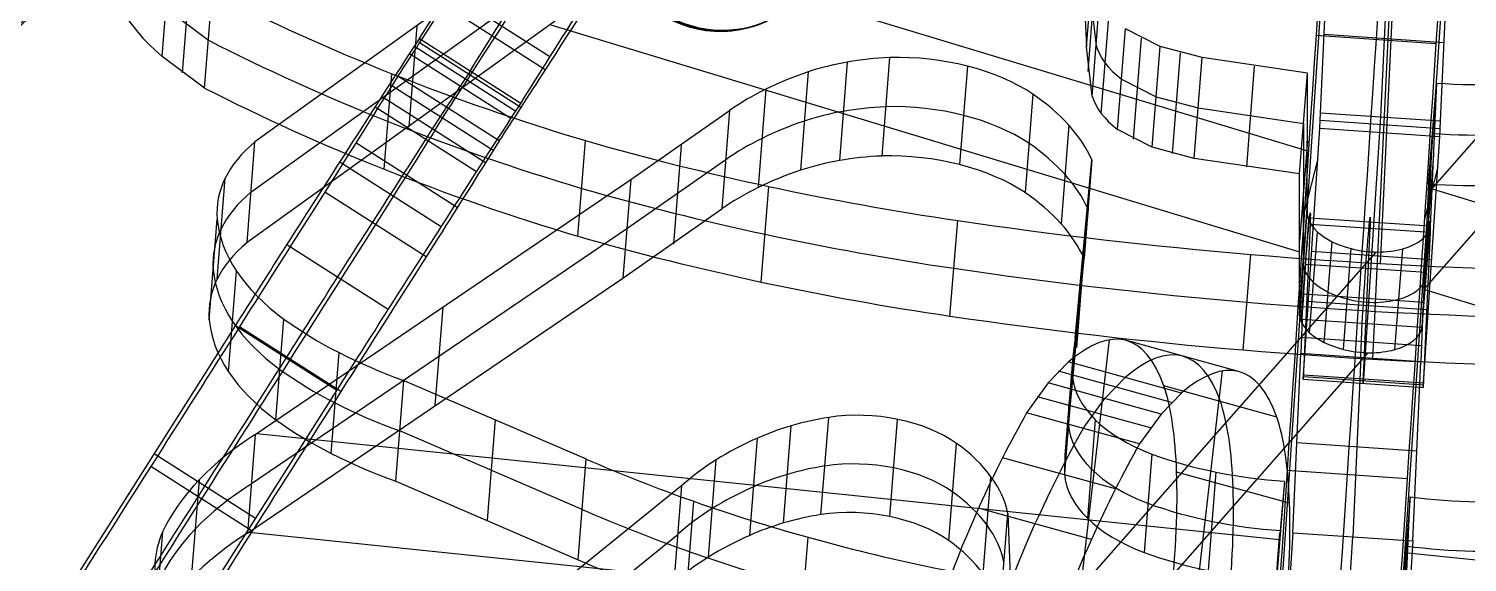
# Model space of a CAD drawing. Extents: x 14 to 133, y -39 to 144.
# Drawn here: x 47.3 to 71.22, y 27.94 to 36.81 of the extents above; entities that cross this region are included whole.
import ezdxf

# ---------------------------------------------------------------- set-up
doc = ezdxf.new("R2010")
doc.units = 0
doc.header["$MEASUREMENT"] = 0
doc.layers.add('LAYER_1', color=255, linetype='CONTINUOUS')

msp = doc.modelspace()

# ---------------------------------------------------------------- linework, layer by layer
at = {"layer": 'LAYER_1', "color": 9}
for p, q in [((66.96, 9.858, 71.863), (71.787, 81.944, 65.495)), ((68.955, 9.722, 71.831), (73.782, 81.808, 65.464)), ((70.083, 39.366, 74.567), (69.774, 32.906, 83.108)), ((56.434, 38.792, 66.92), (51.065, 34.933, 73.543)), ((56.434, 38.792, 66.92), (51.065, 34.933, 73.543)), ((56.114, 38.558, 67.32), (68.563, 34.781, 71.651)), ((64.891, 36.516, 65.72), (65.023, 38.192, 66.804)), ((64.891, 36.516, 65.72), (65.023, 38.192, 66.804)), ((49.522, 36.354, 77.396), (49.65, 37.943, 78.603)), ((49.522, 36.354, 77.396), (49.65, 37.943, 78.603)), ((50.999, 34.095, 73.002), (56.368, 37.954, 66.378)), ((68.781, 35.416, 76.531), (68.903, 38.019, 73.015)), ((68.781, 35.416, 76.531), (68.903, 38.019, 73.015)), ((69.901, 37.951, 72.999), (69.778, 35.348, 76.515)), ((70.776, 35.28, 76.499), (70.898, 37.883, 72.983)), ((70.776, 35.28, 76.499), (70.898, 37.883, 72.983)), ((49.858, 36.083, 77.718), (49.986, 37.672, 78.925)), ((64.84, 37.622, 64.015), (64.891, 36.516, 65.72)), ((64.84, 37.622, 64.015), (64.891, 36.516, 65.72)), ((64.917, 36.104, 66.354), (65.049, 37.78, 67.437)), ((69.955, 37.776, 73.36), (69.646, 31.316, 81.901)), ((50.228, 35.827, 78.015), (50.356, 37.417, 79.222)), ((50.228, 35.827, 78.015), (50.356, 37.417, 79.222)), ((55.969, 36.345, 58.335), (54.283, 37.421, 58.352)), ((64.957, 37.354, 66.262), (65.051, 36.53, 67.526)), ((64.985, 35.692, 66.984), (65.116, 37.368, 68.068)), ((64.985, 35.692, 66.984), (65.116, 37.368, 68.068)), ((49.586, 37.149, 78), (50.292, 36.622, 78.619)), ((56.302, 37.116, 65.837), (50.933, 33.257, 72.46)), ((56.302, 37.116, 65.837), (50.933, 33.257, 72.46)), ((55.89, 36.132, 63.944), (54.204, 37.208, 63.961)), ((55.89, 36.132, 63.944), (54.204, 37.208, 63.961)), ((65.137, 35.405, 67.41), (65.269, 37.081, 68.493)), ((53.631, 35.181, 69.156), (53.762, 36.857, 70.239)), ((55.982, 36.882, 66.237), (68.431, 33.105, 70.568)), ((53.635, 36.396, 58.956), (53.798, 36.649, 59.087)), ((53.635, 36.396, 58.956), (53.798, 36.649, 59.087)), ((55.484, 35.573, 59.07), (53.798, 36.649, 59.087)), ((55.484, 35.573, 59.07), (53.798, 36.649, 59.087)), ((59.029, 36.802, 62.287), (58.996, 36.782, 60.287)), ((65.405, 35.138, 67.789), (65.537, 36.814, 68.873)), ((65.405, 35.138, 67.789), (65.537, 36.814, 68.873)), ((66.115, 36.521, 69.256), (65.537, 36.814, 68.873)), ((66.115, 36.521, 69.256), (65.537, 36.814, 68.873)), ((65.675, 34.98, 68.001), (65.807, 36.656, 69.085)), ((68.707, 36.707, 66.298), (70.702, 36.571, 66.266)), ((70.837, 36.581, 74.741), (68.842, 36.718, 74.773)), ((55.321, 35.32, 58.938), (53.635, 36.396, 58.956)), ((55.321, 35.32, 58.938), (53.635, 36.396, 58.956)), ((53.717, 36.522, 59.021), (55.402, 35.446, 59.004)), ((55.483, 35.502, 63.477), (53.798, 36.578, 63.494)), ((64.985, 35.692, 66.984), (64.891, 36.516, 65.72)), ((64.985, 35.692, 66.984), (64.891, 36.516, 65.72)), ((65.983, 34.845, 68.173), (66.115, 36.521, 69.256)), ((65.983, 34.845, 68.173), (66.115, 36.521, 69.256)), ((66.815, 36.334, 69.461), (66.115, 36.521, 69.256)), ((66.815, 36.334, 69.461), (66.115, 36.521, 69.256)), ((66.322, 34.737, 68.3), (66.454, 36.413, 69.383)), ((50.228, 35.827, 78.015), (49.522, 36.354, 77.396)), ((50.228, 35.827, 78.015), (49.522, 36.354, 77.396)), ((60.913, 36.259, 62.539), (60.783, 34.621, 61.399)), ((61.618, 36.335, 62.35), (61.488, 34.697, 61.209)), ((61.618, 36.335, 62.35), (61.488, 34.697, 61.209)), ((62.91, 36.192, 62.408), (62.78, 34.554, 61.268)), ((66.683, 34.658, 68.378), (66.815, 36.334, 69.461)), ((66.683, 34.658, 68.378), (66.815, 36.334, 69.461)), ((68.564, 36.078, 69.643), (66.815, 36.334, 69.461)), ((68.564, 36.078, 69.643), (66.815, 36.334, 69.461)), ((67.554, 34.517, 68.49), (67.685, 36.193, 69.573)), ((53.44, 36.028, 62.902), (53.211, 35.66, 63.473)), ((53.44, 36.028, 62.902), (53.211, 35.66, 63.473)), ((53.214, 34.478, 79.476), (53.342, 36.067, 80.683)), ((55.126, 34.952, 62.885), (53.44, 36.028, 62.902)), ((55.126, 34.952, 62.885), (53.44, 36.028, 62.902)), ((54.641, 36.111, 59.079), (54.478, 35.858, 58.947)), ((60.265, 36.099, 62.844), (60.135, 34.46, 61.704)), ((60.265, 36.099, 62.844), (60.135, 34.46, 61.704)), ((65.471, 35.976, 68.331), (66.049, 35.683, 68.715)), ((68.432, 34.402, 68.56), (68.564, 36.078, 69.643)), ((68.432, 34.402, 68.56), (68.564, 36.078, 69.643)), ((68.562, 33.823, 73.133), (68.564, 36.078, 69.643)), ((68.562, 33.823, 73.133), (68.564, 36.078, 69.643)), ((70.579, 34.235, 68.558), (70.711, 35.911, 69.641)), ((70.579, 34.235, 68.558), (70.711, 35.911, 69.641)), ((70.711, 35.911, 69.641), (70.606, 33.524, 73.348)), ((70.711, 35.911, 69.641), (70.606, 33.524, 73.348)), ((70.642, 34.164, 72.352), (72.179, 35.913, 69.46)), ((54.897, 34.584, 63.456), (53.211, 35.66, 63.473)), ((54.897, 34.584, 63.456), (53.211, 35.66, 63.473)), ((55.026, 34.79, 63.19), (53.34, 35.866, 63.207)), ((59.561, 35.81, 63.339), (59.431, 34.172, 62.199)), ((63.999, 35.728, 62.951), (63.869, 34.09, 61.811)), ((63.999, 35.728, 62.951), (63.869, 34.09, 61.811)), ((66.049, 35.683, 68.715), (66.749, 35.496, 68.92)), ((54.751, 34.435, 58.444), (53.065, 35.511, 58.461)), ((54.054, 35.122, 63.465), (54.283, 35.49, 62.893)), ((55.321, 35.32, 58.938), (55.484, 35.573, 59.07)), ((55.321, 35.32, 58.938), (55.484, 35.573, 59.07)), ((57.313, 34.304, 65.759), (58.957, 35.455, 63.917)), ((57.313, 34.304, 65.759), (58.957, 35.455, 63.917)), ((58.957, 35.455, 63.917), (58.827, 33.817, 62.777)), ((58.957, 35.455, 63.917), (58.827, 33.817, 62.777)), ((66.749, 35.496, 68.92), (68.498, 35.24, 69.102)), ((68.768, 35.16, 76.827), (68.781, 35.416, 76.531)), ((68.768, 35.16, 76.827), (68.781, 35.416, 76.531)), ((68.781, 35.416, 76.531), (70.776, 35.28, 76.499)), ((68.781, 35.416, 76.531), (70.776, 35.28, 76.499)), ((64.599, 35.208, 63.63), (64.469, 33.57, 62.489)), ((68.498, 35.24, 69.102), (68.496, 32.985, 72.592)), ((68.5, 31.057, 77.642), (68.768, 35.16, 76.827)), ((68.5, 31.057, 77.642), (68.768, 35.16, 76.827)), ((68.768, 35.16, 76.827), (70.763, 35.024, 76.795)), ((68.768, 35.16, 76.827), (70.763, 35.024, 76.795)), ((70.769, 35.152, 76.647), (68.774, 35.288, 76.679)), ((69.778, 35.348, 76.515), (69.765, 35.092, 76.811)), ((70.763, 35.024, 76.795), (70.776, 35.28, 76.499)), ((70.763, 35.024, 76.795), (70.776, 35.28, 76.499)), ((50.933, 33.257, 72.46), (51.065, 34.933, 73.543)), ((50.933, 33.257, 72.46), (51.065, 34.933, 73.543)), ((55.126, 34.952, 62.885), (54.897, 34.584, 63.456)), ((55.126, 34.952, 62.885), (54.897, 34.584, 63.456)), ((56.432, 33.363, 80.603), (56.56, 34.953, 81.81)), ((56.432, 33.363, 80.603), (56.56, 34.953, 81.81)), ((65.983, 34.845, 68.173), (65.405, 35.138, 67.789)), ((65.983, 34.845, 68.173), (65.405, 35.138, 67.789)), ((68.563, 34.951, 71.388), (68.431, 33.275, 70.305)), ((69.765, 35.092, 76.811), (69.498, 30.989, 77.626)), ((70.495, 30.921, 77.61), (70.763, 35.024, 76.795)), ((70.495, 30.921, 77.61), (70.763, 35.024, 76.795)), ((70.54, 32.686, 72.806), (70.645, 35.073, 69.099)), ((54.428, 33.838, 64.137), (52.742, 34.914, 64.154)), ((58.152, 34.871, 64.849), (58.022, 33.233, 63.709)), ((66.683, 34.658, 68.378), (65.983, 34.845, 68.173)), ((66.683, 34.658, 68.378), (65.983, 34.845, 68.173)), ((70.537, 33.041, 70.411), (70.668, 34.717, 71.494)), ((54.163, 33.52, 58.033), (52.477, 34.596, 58.05)), ((54.163, 33.52, 58.033), (52.477, 34.596, 58.05)), ((58.892, 34.636, 63.347), (57.248, 33.485, 65.189)), ((64.705, 31.668, 68.702), (64.982, 34.633, 64.412)), ((64.705, 31.668, 68.702), (64.982, 34.633, 64.412)), ((64.982, 34.633, 64.412), (64.852, 32.995, 63.272)), ((64.982, 34.633, 64.412), (64.852, 32.995, 63.272)), ((68.432, 34.402, 68.56), (66.683, 34.658, 68.378)), ((68.432, 34.402, 68.56), (66.683, 34.658, 68.378)), ((68.735, 34.653, 76.928), (68.512, 33.765, 66.699)), ((70.73, 34.517, 76.896), (70.507, 33.628, 66.667)), ((50.438, 32.65, 73.459), (50.569, 34.326, 74.542)), ((51.071, 30.062, 72.564), (57.313, 34.304, 65.759)), ((51.071, 30.062, 72.564), (57.313, 34.304, 65.759)), ((57.313, 34.304, 65.759), (57.183, 32.666, 64.619)), ((57.313, 34.304, 65.759), (57.183, 32.666, 64.619)), ((68.43, 32.147, 72.05), (68.432, 34.402, 68.56)), ((68.43, 32.147, 72.05), (68.432, 34.402, 68.56)), ((70.579, 34.235, 68.558), (70.474, 31.848, 72.265)), ((70.579, 34.235, 68.558), (70.474, 31.848, 72.265)), ((70.51, 32.488, 71.269), (72.047, 34.237, 68.377)), ((53.912, 33.021, 64.691), (52.226, 34.097, 64.708)), ((53.912, 33.021, 64.691), (52.226, 34.097, 64.708)), ((59.482, 32.601, 81.284), (59.61, 34.191, 82.491)), ((70.641, 34.15, 72.374), (85.835, 29.54, 77.66)), ((57.183, 32.666, 64.619), (58.827, 33.817, 62.777)), ((57.183, 32.666, 64.619), (58.827, 33.817, 62.777)), ((64.917, 33.814, 63.842), (64.64, 30.849, 68.132)), ((68.43, 32.147, 72.05), (68.562, 33.823, 73.133)), ((68.43, 32.147, 72.05), (68.562, 33.823, 73.133)), ((50.305, 31.973, 74.524), (50.436, 33.649, 75.607)), ((50.305, 31.973, 74.524), (50.436, 33.649, 75.607)), ((57.248, 33.485, 65.189), (51.006, 29.243, 71.994)), ((62.621, 32.034, 81.698), (62.749, 33.624, 82.905)), ((62.621, 32.034, 81.698), (62.749, 33.624, 82.905)), ((68.458, 31.947, 72.355), (68.59, 33.623, 73.439)), ((68.608, 33.566, 73.595), (68.494, 30.985, 77.533)), ((68.608, 33.566, 73.595), (68.494, 30.985, 77.533)), ((68.599, 33.671, 72.601), (70.594, 33.535, 72.569)), ((68.608, 33.566, 73.595), (70.603, 33.429, 73.563)), ((68.608, 33.566, 73.595), (70.603, 33.429, 73.563)), ((69.491, 30.916, 77.518), (69.605, 33.497, 73.579)), ((70.474, 31.848, 72.265), (70.606, 33.524, 73.348)), ((70.474, 31.848, 72.265), (70.606, 33.524, 73.348)), ((68.601, 31.757, 72.633), (68.733, 33.433, 73.716)), ((68.601, 31.757, 72.633), (68.733, 33.433, 73.716)), ((68.844, 31.596, 72.853), (68.976, 33.272, 73.936)), ((70.603, 33.429, 73.563), (70.489, 30.848, 77.502)), ((70.603, 33.429, 73.563), (70.489, 30.848, 77.502)), ((53.281, 32.142, 57.846), (51.595, 33.218, 57.863)), ((64.852, 33.15, 66.557), (64.722, 31.512, 65.417)), ((64.731, 27.439, 83.477), (69.707, 33.1, 74.112)), ((67.495, 31.47, 81.926), (67.623, 33.059, 83.133)), ((70.629, 32.972, 77.203), (68.634, 33.109, 77.234)), ((69.162, 31.481, 72.992), (69.294, 33.157, 74.075)), ((69.162, 31.481, 72.992), (69.294, 33.157, 74.075)), ((70.018, 31.477, 72.894), (70.149, 33.153, 73.977)), ((50.627, 31.106, 75.826), (50.759, 32.782, 76.909)), ((64.575, 30.03, 67.562), (64.852, 32.995, 63.272)), ((64.575, 30.03, 67.562), (64.852, 32.995, 63.272)), ((68.536, 32.899, 71.969), (70.532, 32.762, 71.938)), ((68.536, 32.899, 71.969), (70.532, 32.762, 71.938)), ((50.941, 28.424, 71.424), (57.183, 32.666, 64.619)), ((50.941, 28.424, 71.424), (57.183, 32.666, 64.619)), ((68.504, 32.404, 72.028), (70.499, 32.268, 71.997)), ((70.51, 32.474, 71.291), (85.703, 27.864, 76.576)), ((54.062, 30.545, 68.022), (54.192, 32.183, 69.162)), ((70.546, 32.139, 75.533), (68.551, 32.275, 75.564)), ((48.051, 27.631, 59.986), (50.74, 31.872, 58.274)), ((48.051, 27.631, 59.986), (50.74, 31.872, 58.274)), ((52.426, 30.796, 58.257), (50.74, 31.872, 58.274)), ((52.426, 30.796, 58.257), (50.74, 31.872, 58.274)), ((52.493, 30.78, 65.846), (50.808, 31.856, 65.863)), ((51.414, 30.309, 76.964), (51.545, 31.985, 78.047)), ((51.414, 30.309, 76.964), (51.545, 31.985, 78.047)), ((68.479, 31.984, 72.296), (68.453, 31.418, 73.078)), ((68.479, 31.984, 72.296), (68.453, 31.418, 73.078)), ((68.479, 31.984, 72.296), (70.474, 31.848, 72.265)), ((68.479, 31.984, 72.296), (70.474, 31.848, 72.265)), ((69.45, 31.35, 73.062), (69.477, 31.916, 72.28)), ((70.474, 31.848, 72.265), (70.448, 31.281, 73.047)), ((70.474, 31.848, 72.265), (70.448, 31.281, 73.047)), ((65.27, 31.64, 115.09), (62.58, 8.329, 99.615)), ((64.705, 31.668, 68.702), (64.575, 30.03, 67.562)), ((64.705, 31.668, 68.702), (64.575, 30.03, 67.562)), ((64.705, 31.668, 68.702), (64.662, 31.359, 69.152)), ((64.705, 31.668, 68.702), (64.662, 31.359, 69.152)), ((67.417, 31.112, 114.421), (65.539, 31.631, 113.967)), ((68.465, 31.684, 72.675), (70.46, 31.547, 72.643)), ((52.332, 29.75, 77.716), (52.463, 31.427, 78.799)), ((64.662, 31.359, 69.152), (64.532, 29.721, 68.012)), ((64.662, 31.359, 69.152), (64.532, 29.721, 68.012)), ((64.679, 31.514, 68.927), (64.549, 29.876, 67.787)), ((64.6, 25.763, 82.394), (69.575, 31.424, 73.029)), ((64.662, 31.359, 69.152), (64.654, 31.046, 69.603)), ((64.662, 31.359, 69.152), (64.654, 31.046, 69.603)), ((68.321, 28.43, 77.636), (68.453, 31.418, 73.078)), ((68.321, 28.43, 77.636), (68.453, 31.418, 73.078)), ((68.453, 31.418, 73.078), (70.448, 31.281, 73.047)), ((68.453, 31.418, 73.078), (70.448, 31.281, 73.047)), ((69.45, 31.35, 73.062), (69.318, 28.362, 77.62)), ((64.593, 31.273, 117.463), (64.256, 30.923, 118.455)), ((64.593, 31.273, 117.463), (64.256, 30.923, 118.455)), ((66.305, 30.598, 118.422), (64.428, 31.117, 117.967)), ((67.147, 31.122, 115.545), (64.457, 7.81, 100.069)), ((64.654, 31.202, 69.378), (64.524, 29.564, 68.237)), ((66.471, 30.754, 117.918), (64.593, 31.273, 117.463)), ((66.471, 30.754, 117.918), (64.593, 31.273, 117.463)), ((70.316, 28.294, 77.604), (70.448, 31.281, 73.047)), ((70.316, 28.294, 77.604), (70.448, 31.281, 73.047)), ((53.409, 29.287, 78.302), (53.541, 30.963, 79.385)), ((53.409, 29.287, 78.302), (53.541, 30.963, 79.385)), ((53.541, 30.963, 79.385), (56.57, 29.657, 81.038)), ((53.541, 30.963, 79.385), (56.57, 29.657, 81.038)), ((64.256, 30.923, 118.455), (63.896, 30.424, 119.374)), ((64.256, 30.923, 118.455), (63.896, 30.424, 119.374)), ((66.133, 30.404, 118.91), (64.256, 30.923, 118.455)), ((66.133, 30.404, 118.91), (64.256, 30.923, 118.455)), ((64.654, 31.046, 69.603), (64.524, 29.408, 68.462)), ((64.654, 31.046, 69.603), (64.524, 29.408, 68.462)), ((65.195, 30.663, 118.683), (65.532, 31.014, 117.69)), ((68.056, 30.354, 110.919), (66.179, 30.873, 110.464)), ((68.056, 30.354, 110.919), (66.179, 30.873, 110.464)), ((68.494, 30.985, 77.533), (68.5, 31.057, 77.642)), ((68.494, 30.985, 77.533), (68.5, 31.057, 77.642)), ((68.494, 30.985, 77.533), (70.489, 30.848, 77.502)), ((68.494, 30.985, 77.533), (70.489, 30.848, 77.502)), ((70.492, 30.884, 77.556), (68.497, 31.021, 77.588)), ((68.5, 31.057, 77.642), (70.495, 30.921, 77.61)), ((68.5, 31.057, 77.642), (70.495, 30.921, 77.61)), ((69.498, 30.989, 77.626), (69.491, 30.916, 77.518)), ((70.489, 30.848, 77.502), (70.495, 30.921, 77.61)), ((70.489, 30.848, 77.502), (70.495, 30.921, 77.61)), ((49.737, 26.555, 59.969), (52.426, 30.796, 58.257)), ((49.737, 26.555, 59.969), (52.426, 30.796, 58.257)), ((65.955, 30.173, 119.38), (64.078, 30.691, 118.925)), ((64.597, 30.54, 68.582), (64.64, 30.849, 68.132)), ((64.834, 30.165, 119.601), (65.195, 30.663, 118.683)), ((66.471, 30.754, 117.918), (66.133, 30.404, 118.91)), ((66.471, 30.754, 117.918), (66.133, 30.404, 118.91)), ((65.773, 29.906, 119.829), (63.896, 30.424, 119.374)), ((65.773, 29.906, 119.829), (63.896, 30.424, 119.374)), ((64.589, 30.227, 69.032), (64.597, 30.54, 68.582)), ((66.133, 30.404, 118.91), (65.773, 29.906, 119.829)), ((66.133, 30.404, 118.91), (65.773, 29.906, 119.829)), ((54.931, 28.639, 79.119), (55.062, 30.315, 80.203)), ((59.853, 28.591, 61.477), (59.982, 30.209, 62.646)), ((60.476, 28.73, 61.216), (60.605, 30.348, 62.385)), ((60.476, 28.73, 61.216), (60.605, 30.348, 62.385)), ((61.622, 28.698, 61.134), (61.751, 30.315, 62.303)), ((65.036, 30.309, 70.617), (64.906, 28.671, 69.477)), ((51.071, 30.062, 72.564), (50.941, 28.424, 71.424)), ((51.071, 30.062, 72.564), (50.941, 28.424, 71.424)), ((51.096, 30.079, 72.538), (68.098, 28.315, 73.133)), ((56.504, 28.818, 80.496), (53.475, 30.125, 78.843)), ((59.292, 28.385, 61.824), (59.421, 30.003, 62.993)), ((59.292, 28.385, 61.824), (59.421, 30.003, 62.993)), ((62.602, 28.297, 61.58), (62.731, 29.915, 62.749)), ((62.602, 28.297, 61.58), (62.731, 29.915, 62.749)), ((64.575, 30.03, 67.562), (64.532, 29.721, 68.012)), ((64.575, 30.03, 67.562), (64.532, 29.721, 68.012)), ((70.382, 29.788, 75.325), (68.387, 29.924, 75.357)), ((51.075, 28.665, 59.076), (49.389, 29.741, 59.093)), ((65.374, 29.158, 120.624), (63.496, 29.676, 120.169)), ((64.532, 29.721, 68.012), (64.524, 29.408, 68.462)), ((64.532, 29.721, 68.012), (64.524, 29.408, 68.462)), ((65.977, 29.739, 71.33), (65.847, 28.101, 70.19)), ((65.977, 29.739, 71.33), (65.847, 28.101, 70.19)), ((51.019, 28.455, 66.734), (49.333, 29.531, 66.751)), ((51.019, 28.455, 66.734), (49.333, 29.531, 66.751)), ((56.438, 27.98, 79.955), (56.57, 29.657, 81.038)), ((56.438, 27.98, 79.955), (56.57, 29.657, 81.038)), ((58.605, 28.024, 62.4), (58.734, 29.641, 63.569)), ((68.267, 28.919, 108.412), (66.39, 29.437, 107.957)), ((67.044, 29.438, 71.64), (66.914, 27.8, 70.5)), ((68.227, 29.471, 67.249), (70.223, 29.334, 67.217)), ((68.227, 29.471, 67.249), (70.223, 29.334, 67.217)), ((58.164, 29.213, 64.224), (49.902, 22.529, 74.385)), ((58.164, 29.213, 64.224), (49.902, 22.529, 74.385)), ((50.137, 29.31, 73.752), (50.007, 27.672, 72.612)), ((53.409, 29.287, 78.302), (56.438, 27.98, 79.955)), ((53.409, 29.287, 78.302), (56.438, 27.98, 79.955)), ((58.035, 27.596, 63.055), (58.164, 29.213, 64.224)), ((58.035, 27.596, 63.055), (58.164, 29.213, 64.224)), ((63.174, 27.744, 62.283), (63.303, 29.362, 63.452)), ((68.182, 29.286, 71.729), (68.034, 27.568, 74.213)), ((68.182, 29.286, 71.729), (68.034, 27.568, 74.213)), ((68.182, 29.286, 71.729), (68.052, 27.648, 70.589)), ((68.182, 29.286, 71.729), (68.052, 27.648, 70.589)), ((58.228, 27.277, 80.826), (58.36, 28.953, 81.909)), ((70.275, 29.026, 71.864), (70.145, 27.388, 70.724)), ((70.275, 29.026, 71.864), (70.145, 27.388, 70.724)), ((70.194, 27.255, 74.417), (70.275, 29.026, 71.864)), ((70.194, 27.255, 74.417), (70.275, 29.026, 71.864)), ((64.973, 28.319, 121.321), (63.096, 28.838, 120.866)), ((64.973, 28.319, 121.321), (63.096, 28.838, 120.866)), ((63.455, 27.13, 63.101), (63.584, 28.747, 64.27)), ((63.455, 27.13, 63.101), (63.584, 28.747, 64.27)), ((63.584, 28.747, 64.27), (63.656, 26.842, 66.899)), ((63.584, 28.747, 64.27), (63.656, 26.842, 66.899)), ((67.969, 26.749, 73.643), (68.117, 28.467, 71.159)), ((49.528, 28.444, 75.066), (49.398, 26.806, 73.926)), ((49.528, 28.444, 75.066), (49.398, 26.806, 73.926)), ((49.838, 21.72, 73.801), (58.099, 28.405, 63.639)), ((50.966, 28.441, 71.398), (67.968, 26.677, 71.993)), ((60.129, 26.678, 81.521), (60.261, 28.354, 82.604)), ((60.129, 26.678, 81.521), (60.261, 28.354, 82.604)), ((67.978, 26.789, 71.831), (68.108, 28.427, 72.971)), ((68.321, 28.43, 77.636), (68.228, 26.991, 78.017)), ((68.321, 28.43, 77.636), (68.228, 26.991, 78.017)), ((68.321, 28.43, 77.636), (70.316, 28.294, 77.604)), ((68.321, 28.43, 77.636), (70.316, 28.294, 77.604)), ((69.226, 26.922, 78.002), (69.318, 28.362, 77.62)), ((70.316, 28.294, 77.604), (70.223, 26.854, 77.986)), ((70.316, 28.294, 77.604), (70.223, 26.854, 77.986)), ((70.105, 26.502, 72), (70.235, 28.14, 73.14)), ((70.21, 28.207, 71.294), (70.129, 26.436, 73.847)), ((70.232, 28.094, 73.208), (88.322, 26.218, 73.84))]:
    msp.add_line(p, q, dxfattribs=at)
at = {"layer": 'LAYER_1', "color": 9, "extrusion": (0.997547, -0.068199, -0.015777)}
for centre, radius, start, end in [((-21.719, -385.157, 64.989), 456.857, 81.15298, 82.98769), ((-21.719, -385.157, 64.989), 456.857, 81.15298, 82.98769), ((-21.822, -385.899, 65.989), 457.606, 81.15448, 82.98619), ((-21.719, -385.157, 66.989), 456.857, 81.15298, 82.98769), ((-21.719, -385.157, 66.989), 456.857, 81.15298, 82.98769), ((37.301, 74.036, 64.989), 1.05, 280.7399, 34.4564), ((37.301, 74.036, 64.989), 1.05, 280.7399, 34.4564), ((37.301, 74.036, 65.989), 1.05, 280.7399, 34.4564), ((37.301, 74.036, 66.989), 1.05, 280.7399, 34.4564), ((37.301, 74.036, 66.989), 1.05, 280.7399, 34.4564), ((37.378, 74.12, 64.989), 1.122, 224.6816, 276.0684), ((37.378, 74.12, 64.989), 1.122, 224.6816, 276.0684), ((37.378, 74.12, 65.989), 1.122, 224.6816, 276.0684), ((37.378, 74.12, 66.989), 1.122, 224.6816, 276.0684), ((37.378, 74.12, 66.989), 1.122, 224.6816, 276.0684), ((25.397, 9.414, 64.989), 59.502, 81.63253, 94.99511), ((25.397, 9.414, 64.989), 59.502, 81.63253, 94.99511), ((25.397, 9.415, 65.989), 59.501, 81.63248, 94.99517), ((25.397, 9.414, 66.989), 59.502, 81.63253, 94.99511), ((25.397, 9.414, 66.989), 59.502, 81.63253, 94.99511)]:
    msp.add_arc(centre, radius, start, end, dxfattribs=at)
at = {"layer": 'LAYER_1', "color": 9, "extrusion": (-0.678078, 0.73498, 0.003893)}
for centre, radius, start, end in [((-79.086, 96.363, -2.622), 40.216, 291.4844, 303.8848), ((-79.086, 96.363, -2.622), 40.216, 291.4844, 303.8848), ((-50.939, 44.456, -3.622), 25.558, 106.1907, 123.8182), ((-79.085, 96.362, -3.622), 40.216, 291.4843, 303.8848), ((-50.938, 44.455, -4.622), 25.559, 106.1909, 123.818), ((-50.938, 44.455, -4.622), 25.559, 106.1909, 123.818), ((-79.086, 96.363, -4.622), 40.216, 291.4844, 303.8848), ((-79.086, 96.363, -4.622), 40.216, 291.4844, 303.8848)]:
    msp.add_arc(centre, radius, start, end, dxfattribs=at)
at = {"layer": 'LAYER_1', "color": 9, "extrusion": (0.842902, -0.537999, -0.008566)}
for centre, radius, start, end in [((65.294, 54.599, 26.123), 10.701, 101.168, 116.4585), ((64.334, 63.952, 25.123), 6.467, 225.9365, 246.7276), ((64.334, 63.952, 25.123), 6.467, 225.9365, 246.7276), ((65.295, 54.598, 27.123), 10.701, 101.1682, 116.4583), ((65.295, 54.598, 27.123), 10.701, 101.1682, 116.4583), ((64.334, 63.952, 26.123), 6.467, 225.9364, 246.7277), ((62.787, 59.717, 25.123), 5.001, 116.8636, 137.1317), ((62.787, 59.717, 25.123), 5.001, 116.8636, 137.1317), ((64.334, 63.952, 27.123), 6.467, 225.9365, 246.7276), ((64.334, 63.952, 27.123), 6.467, 225.9365, 246.7276), ((62.787, 59.717, 26.123), 5.001, 116.8636, 137.1318), ((52.709, 72.334, 25.123), 14.827, 288.4253, 297.416), ((52.709, 72.334, 25.123), 14.827, 288.4253, 297.416), ((62.787, 59.717, 27.123), 5.001, 116.8636, 137.1317), ((62.787, 59.717, 27.123), 5.001, 116.8636, 137.1317), ((53.26, 57.575, 25.123), 8.176, 48.413, 64.0299), ((53.26, 57.575, 25.123), 8.176, 48.413, 64.0299), ((52.709, 72.336, 26.123), 14.828, 288.4258, 297.4155), ((52.709, 72.334, 27.123), 14.827, 288.4253, 297.416), ((52.709, 72.334, 27.123), 14.827, 288.4253, 297.416), ((53.26, 57.576, 26.123), 8.176, 48.4128, 64.03), ((56.072, 62.589, 25.123), 4.52, 245.0462, 287.0301), ((56.072, 62.589, 25.123), 4.52, 245.0462, 287.0301), ((53.26, 57.575, 27.123), 8.176, 48.413, 64.0299), ((53.26, 57.575, 27.123), 8.176, 48.413, 64.0299), ((43.8, 38.588, 25.123), 29.389, 63.6592, 74.9434), ((43.8, 38.588, 25.123), 29.389, 63.6592, 74.9434), ((56.072, 62.589, 26.123), 4.52, 245.0454, 287.0309), ((43.8, 38.588, 26.123), 29.389, 63.6592, 74.9434), ((56.072, 62.589, 27.123), 4.52, 245.0462, 287.0301), ((56.072, 62.589, 27.123), 4.52, 245.0462, 287.0301), ((43.8, 38.588, 27.123), 29.389, 63.6592, 74.9434), ((43.8, 38.588, 27.123), 29.389, 63.6592, 74.9434), ((80.574, 144.156, 26.123), 89.643, 249.47505, 252.86621), ((42.645, 36.298, 25.123), 31.906, 74.0078, 87.448), ((42.645, 36.298, 25.123), 31.906, 74.0078, 87.448), ((42.645, 36.298, 26.123), 31.905, 74.0078, 87.448), ((42.645, 36.298, 27.123), 31.906, 74.0078, 87.448), ((42.645, 36.298, 27.123), 31.906, 74.0078, 87.448)]:
    msp.add_arc(centre, radius, start, end, dxfattribs=at)
at = {"layer": 'LAYER_1', "color": 9, "extrusion": (0.063881, 0.794777, 0.603531)}
for centre, radius, start, end in [((-50.129, 34.367, 78.768), 4.798, 4.0802, 39.9321), ((-50.129, 34.367, 78.768), 4.798, 4.0802, 39.9321), ((-62.698, 15.641, 80.768), 27.391, 55.5316, 70.5514), ((-62.698, 15.641, 80.768), 27.391, 55.5316, 70.5514), ((-62.698, 15.641, 79.768), 27.39, 55.5315, 70.5515), ((-62.698, 15.641, 78.768), 27.391, 55.5316, 70.5514), ((-62.698, 15.641, 78.768), 27.391, 55.5316, 70.5514), ((-63.125, 12.859, 80.768), 30.161, 71.546, 83.7728), ((-63.125, 12.859, 80.768), 30.161, 71.546, 83.7728), ((-63.125, 12.859, 79.768), 30.161, 71.5459, 83.7729), ((-65.081, -4.693, 80.768), 47.821, 83.7247, 95.4993), ((-65.081, -4.693, 80.768), 47.821, 83.7247, 95.4993), ((-63.125, 12.859, 78.768), 30.161, 71.546, 83.7728), ((-63.125, 12.859, 78.768), 30.161, 71.546, 83.7728), ((-65.081, -4.692, 79.768), 47.82, 83.7247, 95.4993), ((-65.081, -4.693, 78.768), 47.821, 83.7247, 95.4993), ((-65.081, -4.693, 78.768), 47.821, 83.7247, 95.4993)]:
    msp.add_arc(centre, radius, start, end, dxfattribs=at)
at = {"layer": 'LAYER_1', "color": 9, "extrusion": (0.016491, 0.009918, 0.999815)}
for centre, start, end in [((2.791, -69.125, 61.614), 118.6328, 191.2614), ((2.791, -69.125, 61.614), 118.6328, 191.2614), ((2.791, -69.125, 62.614), 118.6327, 191.2615), ((2.791, -69.125, 63.614), 118.6328, 191.2614), ((2.791, -69.125, 63.614), 118.6328, 191.2614)]:
    msp.add_arc(centre, 1.852, start, end, dxfattribs=at)
at = {"layer": 'LAYER_1', "color": 9, "extrusion": (0.065009, 0.819014, 0.570079)}
for centre, radius, start, end in [((-59.053, 30.502, 69.309), 2.752, 225.8193, 280.552), ((-59.053, 30.502, 69.309), 2.752, 225.8193, 280.552), ((-59.295, 31.213, 69.309), 3.496, 282.3155, 306.4097), ((-59.295, 31.213, 69.309), 3.496, 282.3155, 306.4097), ((-60.615, 32.912, 69.309), 5.648, 306.9548, 325.404), ((-60.615, 32.912, 69.309), 5.648, 306.9548, 325.404), ((-57.809, 31.635, 69.309), 4.432, 197.4272, 224.4938), ((-57.809, 31.635, 69.309), 4.432, 197.4272, 224.4938), ((-59.295, 31.213, 68.309), 3.496, 282.3152, 306.41), ((-59.053, 30.502, 68.309), 2.752, 225.8193, 280.552), ((-60.615, 32.912, 68.309), 5.647, 306.9546, 325.4041), ((-59.295, 31.213, 67.309), 3.496, 282.3155, 306.4097), ((-59.295, 31.213, 67.309), 3.496, 282.3155, 306.4097), ((-59.053, 30.502, 67.309), 2.752, 225.8193, 280.552), ((-59.053, 30.502, 67.309), 2.752, 225.8193, 280.552), ((-57.81, 31.635, 68.309), 4.432, 197.4269, 224.4941), ((-60.615, 32.912, 67.309), 5.648, 306.9548, 325.404), ((-60.615, 32.912, 67.309), 5.648, 306.9548, 325.404), ((-57.809, 31.635, 67.309), 4.432, 197.4272, 224.4938), ((-57.809, 31.635, 67.309), 4.432, 197.4272, 224.4938), ((-64.599, 36.396, 69.309), 2.614, 5.0333, 63.1232), ((-64.599, 36.396, 69.309), 2.614, 5.0333, 63.1232), ((-64.599, 36.396, 68.309), 2.614, 5.0333, 63.1232), ((-54.706, 44.94, 69.309), 7.765, 322.6623, 347.6201), ((-54.706, 44.94, 69.309), 7.765, 322.6623, 347.6201), ((-65.53, 34.396, 69.309), 4.819, 64.0021, 91.4386), ((-65.53, 34.396, 69.309), 4.819, 64.0021, 91.4386), ((-54.706, 44.939, 68.309), 7.764, 322.6619, 347.6205), ((-64.599, 36.396, 67.309), 2.614, 5.0333, 63.1232), ((-64.599, 36.396, 67.309), 2.614, 5.0333, 63.1232), ((-68.268, 32.775, 69.309), 6.622, 85.5821, 104.8489), ((-68.268, 32.775, 69.309), 6.622, 85.5821, 104.8489), ((-65.53, 34.396, 68.309), 4.819, 64.0019, 91.4388), ((-51.847, 44.176, 69.309), 4.81, 349.2067, 11.7528), ((-51.847, 44.176, 69.309), 4.81, 349.2067, 11.7528), ((-54.706, 44.94, 67.309), 7.765, 322.6623, 347.6201), ((-54.706, 44.94, 67.309), 7.765, 322.6623, 347.6201), ((-65.53, 34.396, 67.309), 4.819, 64.0021, 91.4386), ((-65.53, 34.396, 67.309), 4.819, 64.0021, 91.4386), ((-68.268, 32.775, 68.309), 6.622, 85.582, 104.849)]:
    msp.add_arc(centre, radius, start, end, dxfattribs=at)
at = {"layer": 'LAYER_1', "color": 9, "extrusion": (0.065859, 0.838034, 0.541629)}
for centre, radius, start, end in [((-64.204, 33.798, 71.471), 2.267, 12.2327, 39.3673), ((-67.641, 30.9, 72.471), 5.25, 90.4171, 115.457), ((-67.641, 30.9, 72.471), 5.25, 90.4171, 115.457), ((-64.204, 33.798, 70.471), 2.267, 12.233, 39.367), ((-64.204, 33.798, 70.471), 2.267, 12.233, 39.367), ((-67.641, 30.9, 71.471), 5.25, 90.4167, 115.4574), ((-51.919, 42.879, 72.471), 4.29, 330.8912, 4.9233), ((-51.919, 42.879, 72.471), 4.29, 330.8912, 4.9233), ((-67.641, 30.9, 70.471), 5.25, 90.4171, 115.457), ((-67.641, 30.9, 70.471), 5.25, 90.4171, 115.457), ((-51.919, 42.879, 71.471), 4.29, 330.8907, 4.9238), ((-66.821, 40.356, 72.471), 1.121, 357.3588, 34.9105), ((-66.821, 40.356, 72.471), 1.121, 357.3588, 34.9105), ((-52.755, 42.786, 72.471), 5.13, 5.1595, 40.9705), ((-52.755, 42.786, 72.471), 5.13, 5.1595, 40.9705), ((-66.791, 40.502, 72.471), 0.973, 71.5492, 176.6058), ((-66.791, 40.502, 72.471), 0.973, 71.5492, 176.6058), ((-51.919, 42.879, 70.471), 4.29, 330.8912, 4.9233), ((-51.919, 42.879, 70.471), 4.29, 330.8912, 4.9233), ((-66.821, 40.356, 72.471), 1.121, 34.912, 72.4637), ((-66.821, 40.356, 72.471), 1.121, 34.912, 72.4637), ((-52.755, 42.786, 71.471), 5.13, 5.1593, 40.9708), ((-66.821, 40.356, 71.471), 1.121, 357.3581, 34.9112), ((-66.821, 40.356, 71.471), 1.121, 34.9112, 72.4644), ((-66.791, 40.502, 71.471), 0.973, 71.5492, 176.6058), ((-66.821, 40.356, 70.471), 1.121, 357.3588, 34.9105), ((-66.821, 40.356, 70.471), 1.121, 357.3588, 34.9105), ((-52.755, 42.786, 70.471), 5.13, 5.1595, 40.9705), ((-52.755, 42.786, 70.471), 5.13, 5.1595, 40.9705), ((-54.061, 41.558, 72.471), 6.922, 41.5599, 63.299), ((-54.061, 41.558, 72.471), 6.922, 41.5599, 63.299), ((-66.791, 40.502, 70.471), 0.973, 71.5492, 176.6058), ((-66.791, 40.502, 70.471), 0.973, 71.5492, 176.6058), ((-66.821, 40.356, 70.471), 1.121, 34.912, 72.4637), ((-66.821, 40.356, 70.471), 1.121, 34.912, 72.4637), ((-54.061, 41.558, 71.471), 6.922, 41.5599, 63.299), ((-54.061, 41.558, 70.471), 6.922, 41.5599, 63.299), ((-54.061, 41.558, 70.471), 6.922, 41.5599, 63.299), ((-64.329, 33.66, 72.471), 19.046, 57.4177, 70.1261), ((-64.329, 33.66, 72.471), 19.046, 57.4177, 70.1261), ((-64.329, 33.66, 71.471), 19.046, 57.4176, 70.1262), ((-64.329, 33.66, 72.471), 19.046, 70.1263, 82.8347), ((-64.329, 33.66, 72.471), 19.046, 70.1263, 82.8347), ((-64.329, 33.66, 70.471), 19.046, 57.4177, 70.1261), ((-64.329, 33.66, 70.471), 19.046, 57.4177, 70.1261)]:
    msp.add_arc(centre, radius, start, end, dxfattribs=at)
at = {"layer": 'LAYER_1', "color": 9, "extrusion": (0.938621, -0.25932, 0.227475)}
for centre, radius, start, end in [((36.484, 98.466, 79.239), 11.458, 342.014, 18.5711), ((36.484, 98.466, 79.239), 11.458, 342.014, 18.5711), ((36.484, 98.466, 80.239), 11.457, 342.0135, 18.5716), ((36.484, 98.466, 81.239), 11.458, 342.014, 18.5711), ((36.484, 98.466, 81.239), 11.458, 342.014, 18.5711), ((38.272, 97.996, 79.239), 9.612, 306.722, 341.3903), ((38.272, 97.996, 79.239), 9.612, 306.722, 341.3903), ((38.793, 97.254, 79.239), 10.176, 42.1143, 55.2081), ((38.793, 97.254, 79.239), 10.176, 42.1143, 55.2081), ((38.272, 97.996, 80.239), 9.612, 306.7216, 341.3907), ((38.793, 97.254, 80.239), 10.176, 42.1143, 55.2082), ((38.272, 97.996, 81.239), 9.612, 306.722, 341.3903), ((38.272, 97.996, 81.239), 9.612, 306.722, 341.3903), ((38.793, 97.254, 81.239), 10.176, 42.1143, 55.2081), ((38.793, 97.254, 81.239), 10.176, 42.1143, 55.2081), ((40.941, 100.292, 79.239), 6.455, 55.4787, 83.5004), ((40.941, 100.292, 79.239), 6.455, 55.4787, 83.5004), ((40.941, 100.292, 80.239), 6.455, 55.4785, 83.5006), ((40.941, 100.292, 81.239), 6.455, 55.4787, 83.5004), ((40.941, 100.292, 81.239), 6.455, 55.4787, 83.5004)]:
    msp.add_arc(centre, radius, start, end, dxfattribs=at)
at = {"layer": 'LAYER_1', "color": 9, "extrusion": (0.064539, 0.808802, 0.584529)}
for centre, radius, start, end in [((-58.738, 31.964, 64.923), 1.99, 224.6514, 291.7957), ((-58.738, 31.964, 64.923), 1.99, 224.6514, 291.7957), ((-59.466, 33.632, 64.923), 3.81, 292.6434, 313.4296), ((-59.466, 33.632, 64.923), 3.81, 292.6434, 313.4296), ((-60.917, 35.287, 64.923), 6.01, 312.6379, 331.1096), ((-60.917, 35.287, 64.923), 6.01, 312.6379, 331.1096), ((-57.61, 33.018, 64.923), 3.533, 189.414, 223.9665), ((-57.61, 33.018, 64.923), 3.533, 189.414, 223.9665), ((-59.466, 33.632, 63.923), 3.81, 292.6434, 313.4296), ((-58.738, 31.964, 63.923), 1.99, 224.6514, 291.7957), ((-60.917, 35.287, 63.923), 6.01, 312.6378, 331.1098), ((-57.61, 33.018, 63.923), 3.533, 189.4135, 223.967), ((-59.466, 33.632, 62.923), 3.81, 292.6434, 313.4296), ((-59.466, 33.632, 62.923), 3.81, 292.6434, 313.4296), ((-58.738, 31.964, 62.923), 1.99, 224.6514, 291.7957), ((-58.738, 31.964, 62.923), 1.99, 224.6514, 291.7957), ((-60.917, 35.287, 62.923), 6.01, 312.6379, 331.1096), ((-60.917, 35.287, 62.923), 6.01, 312.6379, 331.1096), ((-57.61, 33.018, 62.923), 3.533, 189.414, 223.9665), ((-57.61, 33.018, 62.923), 3.533, 189.414, 223.9665)]:
    msp.add_arc(centre, radius, start, end, dxfattribs=at)

doc.saveas('drawing.dxf')
